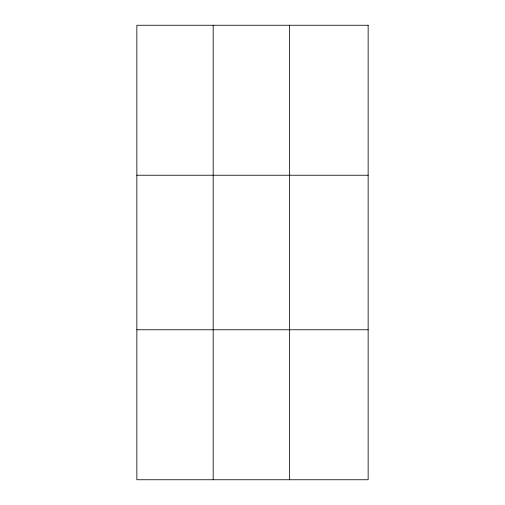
<?xml version="1.0" encoding="UTF-8"?>
<svg xmlns="http://www.w3.org/2000/svg" width="505" height="505" viewBox="0 0 505 505"><rect width="100%" height="100%" fill="white"/><g stroke="black" fill="none" stroke-linecap="round" stroke-linejoin="round"><path stroke-width="0.76" d="M213.179 25.25L213.179 479.75M289.504 25.25L289.504 479.75M136.855 175.235L368.145 175.235M136.855 329.765L368.145 329.765M368.145 25.25L368.145 479.75L136.855 479.75L136.855 25.25L368.145 25.25"/></g></svg>
